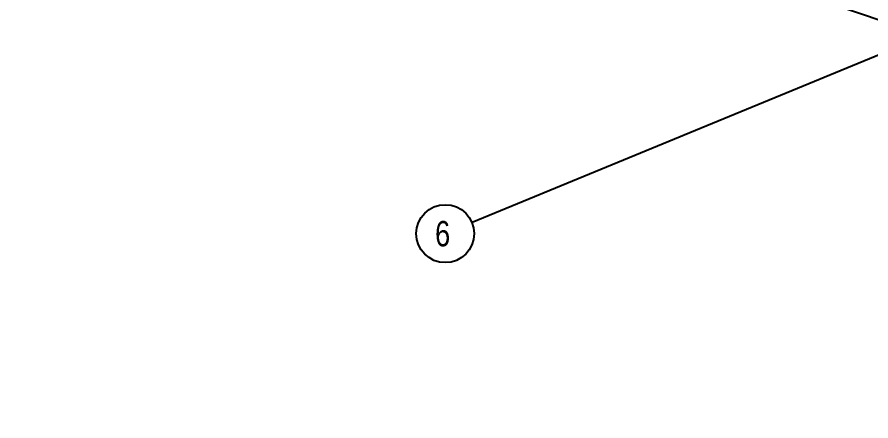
# Model space of a CAD drawing. Header units: millimetres. Extents: x 0 to 594, y 0 to 420.
# Drawn here: x 101.7 to 185.7, y 147.6 to 187.3 of the extents above; entities that cross this region are included whole.
import ezdxf

# ---------------------------------------------------------------- set-up
doc = ezdxf.new("R2010")
doc.units = ezdxf.units.MM
doc.header["$LTSCALE"] = 32.67
doc.layers.get('0').update_dxf_attribs({"linetype": 'CONTINUOUS'})
doc.layers.add('ASSEM_MEM', color=7, linetype='CONTINUOUS')
doc.styles.get("Standard").update_dxf_attribs({"font": 'txt', "width": 0.8})
doc.dimstyles.get("Standard").update_dxf_attribs({"dimtxt": 2.5, "dimasz": 3, "dimexe": 1.5, "dimexo": 1.2, "dimtad": 1, "dimdsep": 46, "dimtxsty": 'STANDARD', "dimblk": '_FILLED', "dimblk1": '_FILLED', "dimblk2": '_FILLED', "dimcen": 0.09, "dimazin": 2, "dimtol": 1, "dimtp": 0.01, "dimtm": 0.01, "dimtfac": 1, "dimtofl": 0, "dimtmove": 0, "dimatfit": 3, "dimldrblk": '_FILLED', "dimfxl": 1, "dimtolj": 1, "dimarcsym": 0})

# ---------------------------------------------------------------- blocks, each defined once
blk = doc.blocks.new('_FILLED')
at = {"color": 0, "linetype": 'BYBLOCK'}
blk.add_solid([(0, 0), (-1, 0.167), (-1, -0.167)], dxfattribs=at)
blk = doc.blocks.new('BALLOON_BL10', base_point=(143.84, 166.009))
at = {"color": 7, "linetype": 'CONTINUOUS'}
blk.add_circle((143.84, 166.009), 2.851, dxfattribs=at)
at = {"color": 7, "linetype": 'CONTINUOUS', "insert": (142.84, 167.259), "char_height": 2.5, "width": 2, "attachment_point": 1, "line_spacing_factor": 0.9}
blk.add_mtext('6', dxfattribs=at)

msp = doc.modelspace()

# ---------------------------------------------------------------- linework, layer by layer
at = {"layer": 'ASSEM_MEM', "color": 7, "linetype": 'CONTINUOUS'}
msp.add_line((302.813, 147.578), (101.688, 215.808), dxfattribs=at)

# ---------------------------------------------------------------- block references
at = {"color": 7, "linetype": 'CONTINUOUS'}
msp.add_blockref('BALLOON_BL10', (143.84, 166.009), dxfattribs=at)

# ---------------------------------------------------------------- leaders
msp.add_leader([(213.508, 194.72), (146.476, 167.095)], dimstyle='STANDARD', override={"dimtad": 0}, dxfattribs=at)

doc.saveas('drawing.dxf')
